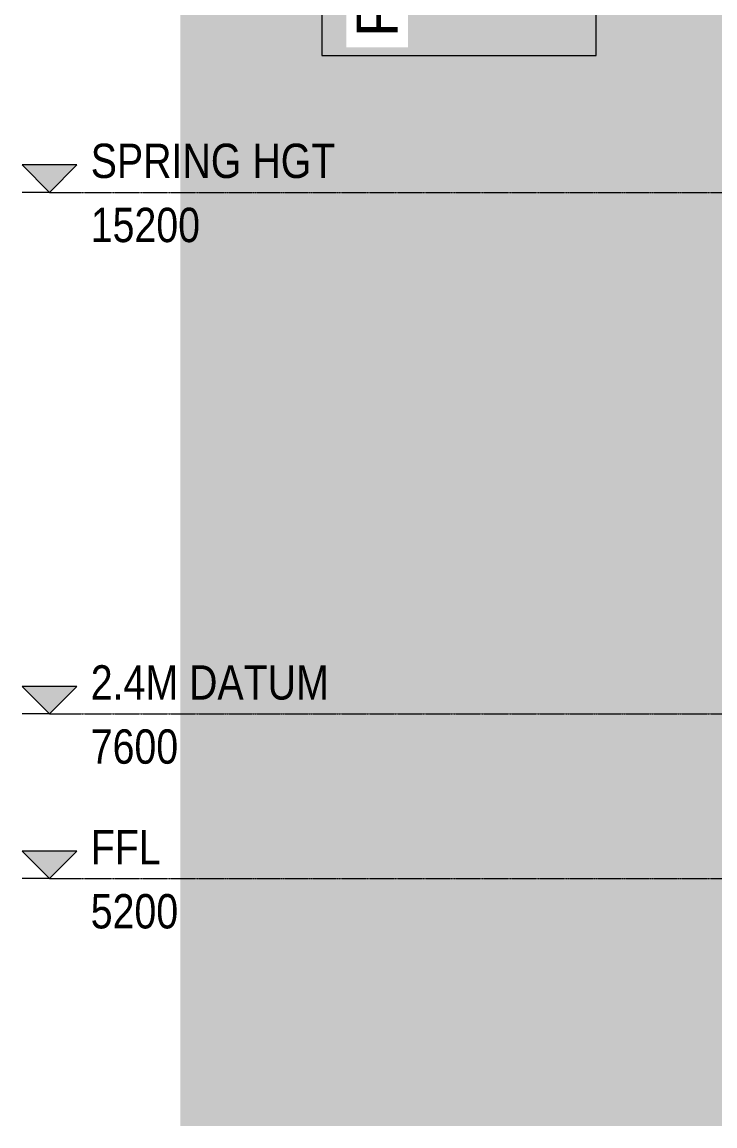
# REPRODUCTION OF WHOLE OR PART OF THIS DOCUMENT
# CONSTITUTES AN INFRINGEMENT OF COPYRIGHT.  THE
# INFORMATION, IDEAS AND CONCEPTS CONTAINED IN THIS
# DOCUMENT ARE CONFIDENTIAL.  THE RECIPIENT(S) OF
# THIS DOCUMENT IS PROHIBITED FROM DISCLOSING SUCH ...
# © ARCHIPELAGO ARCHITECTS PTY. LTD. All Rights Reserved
# Model space of a CAD drawing. Header units: millimetres. Extents: x -2361666 to -2009843, y -375 to 29863.
# Drawn here: x -2361666 to -2351572, y 1597 to 17681 of the extents above; entities that cross this region are included whole.
import ezdxf

# ---------------------------------------------------------------- set-up
doc = ezdxf.new("R2010")
doc.units = ezdxf.units.MM
doc.linetypes.add('AEC_Center', pattern=[24, 12, -4, 4, -4])
for name, color, linetype, lineweight in [('A-DETL-GENF', 92, 'Continuous', 5), ('A-FLOR-LEVL', 51, 'Continuous', 5), ('G-ANNO-SYMB', 111, 'Continuous', 5)]:
    doc.layers.add(name, color=color, linetype=linetype, lineweight=lineweight)
doc.styles.add('Arial Narrow', font='ARIALN.TTF', dxfattribs={"height": 500})
doc.styles.add('Arial_1', font='arial.ttf', dxfattribs={"height": 600})

# ---------------------------------------------------------------- blocks, each defined once
blk = doc.blocks.new('Level - A1-101025-SOUTH EAST - PART B')
at = {"layer": 'A-FLOR-LEVL'}
blk.add_hatch(color=256, dxfattribs=at).paths.add_polyline_path([(-2361266, 5200), (-2360866, 5600), (-2361666, 5600)])
for p, q in [((-2361666, 5600), (-2361266, 5200)), ((-2360866, 5600), (-2361666, 5600)), ((-2360866, 5600), (-2361266, 5200)), ((-2361266, 5200), (-2361666, 5200)), ((-2361266, 5200), (-2360866, 5200))]:
    blk.add_line(p, q, dxfattribs=at)
blk = doc.blocks.new('View Reference - Vertical-632112-SOUTH EAST - PART B')
at = {"layer": 'G-ANNO-SYMB'}
for p, q in [((-2353301, 26445), (-2357301, 26445)), ((-2357301, 26445), (-2357301, 17192)), ((-2353301, 17192), (-2353301, 26445)), ((-2357301, 17192), (-2353301, 17192))]:
    blk.add_line(p, q, dxfattribs=at)
at = {"layer": 'G-ANNO-SYMB', "char_height": 600, "attachment_point": 1, "rotation": 90, "style": 'Arial_1', "bg_fill": 3, "box_fill_scale": 1.25, "bg_fill_color": 256, "bg_fill_true_color": 13158600, "bg_fill_transparency": 0}
for s, insert, width in [('DRAWING #', (-2355609, 18961), 5884.39), ('SHEET', (-2354435, 18367), 3447.26)]:
    blk.add_mtext(s, dxfattribs=dict(at, insert=insert, width=width))
at = {"layer": 'G-ANNO-SYMB', "insert": (-2356793, 17461), "char_height": 600, "width": 10582.27, "attachment_point": 1, "rotation": 90, "style": 'Arial_1', "bg_fill": 3, "box_fill_scale": 1.25, "bg_fill_color": 256, "bg_fill_true_color": 13158600, "bg_fill_transparency": 0}
blk.add_mtext('FOR CONTINUATION:', dxfattribs=at)

msp = doc.modelspace()

# ---------------------------------------------------------------- hatches: boundary and pattern name
at = {"layer": 'A-DETL-GENF'}
msp.add_hatch(color=7, dxfattribs=at).paths.add_polyline_path([(-2359360, 1597), (-2350328, 1597), (-2350328, 12032), (-2349395, 12447), (-2351337, 13275), (-2350328, 13689), (-2350328, 26434), (-2359360, 26434), (-2359360, 2000)])

# ---------------------------------------------------------------- linework, layer by layer
at = {"layer": 'A-FLOR-LEVL', "linetype": 'AEC_Center'}
for p, q in [((-2360866, 15200), (-2294239, 15200)), ((-2360866, 7600), (-2294239, 7600)), ((-2360866, 5200), (-2294239, 5200))]:
    msp.add_line(p, q, dxfattribs=at)

# ---------------------------------------------------------------- block references
at = {"layer": 'A-FLOR-LEVL'}
for p in [(0, 10000), (0, 2400), (0, 0)]:
    msp.add_blockref('Level - A1-101025-SOUTH EAST - PART B', p, dxfattribs=at)

# ---------------------------------------------------------------- texts
at = {"layer": 'A-FLOR-LEVL', "char_height": 500, "attachment_point": 1, "style": 'Arial Narrow'}
for s, insert, width in [('SPRING HGT', (-2360666, 15909), 4329.11), ('15200', (-2360666, 14975), 1924.05), ('2.4M DATUM', (-2360666, 8309), 4200.84), ('7600', (-2360666, 7375), 1539.24), ('FFL', (-2360666, 5909), 1250.63), ('5200', (-2360666, 4975), 1539.24)]:
    msp.add_mtext(s, dxfattribs=dict(at, insert=insert, width=width))

# ---------------------------------------------------------------- next in the draw order: block references
at = {"layer": 'G-ANNO-SYMB'}
msp.add_blockref('View Reference - Vertical-632112-SOUTH EAST - PART B', (0, 0), dxfattribs=at)

doc.saveas('drawing.dxf')
